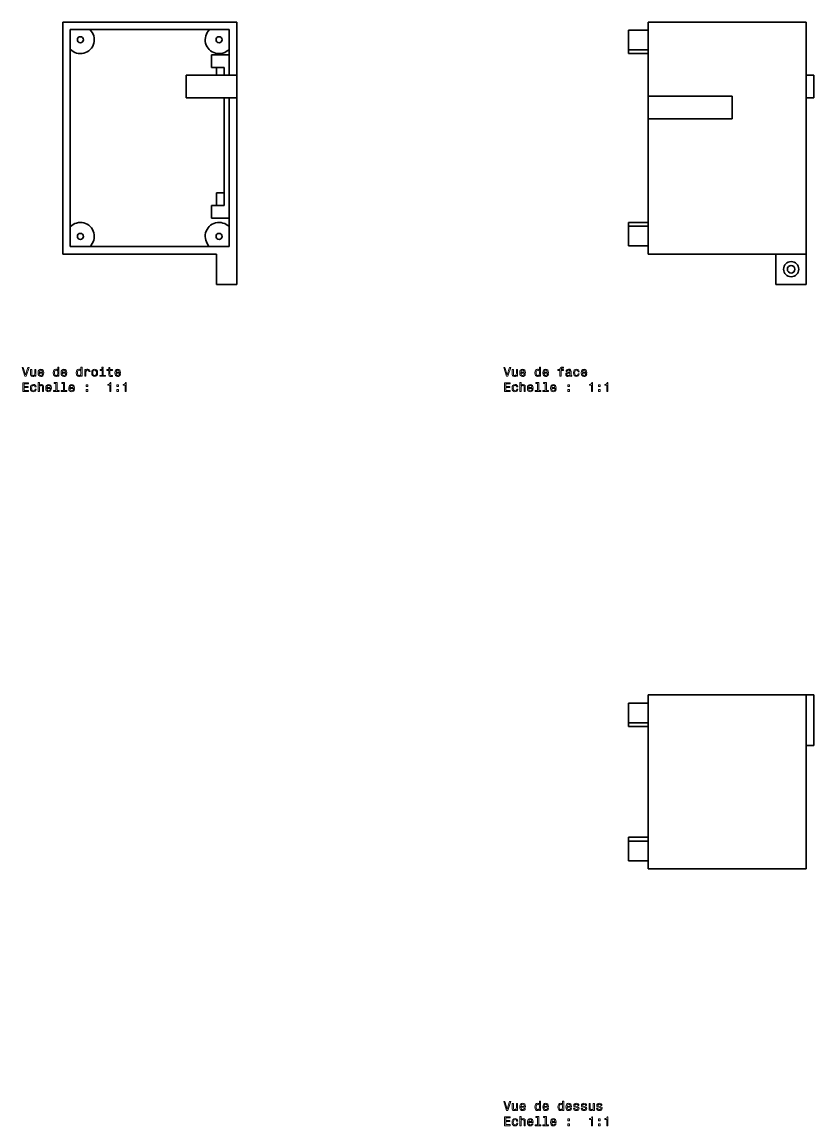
# Model space of a CAD drawing. Extents: x 181 to 1190, y 32 to 1116.
# Drawn here: x 181.1 to 494.4, y 31.8 to 468.6 of the extents above; entities that cross this region are included whole.
import ezdxf

# ---------------------------------------------------------------- set-up
doc = ezdxf.new("R2010")
doc.units = 0

msp = doc.modelspace()

# ---------------------------------------------------------------- linework, layer by layer
at = {"color": 7, "lineweight": 35}
for p, q in [((197.22, 468.64), (197.22, 376.84)), ((197.22, 468.64), (266.08, 468.64)), ((266.08, 447.64), (266.08, 468.64)), ((428.76, 468.64), (428.76, 439.38)), ((491.36, 468.64), (428.76, 468.64)), ((491.36, 468.64), (491.36, 376.84)), ((200.22, 465.64), (263.08, 465.64)), ((200.22, 465.64), (200.22, 379.84)), ((428.76, 430.29), (428.76, 450.64)), ((261.08, 396.04), (261.08, 438.64)), ((263.08, 438.64), (263.08, 379.84)), ((266.08, 376.84), (266.08, 438.64)), ((428.76, 439.38), (462.06, 439.38)), ((462.06, 430.29), (428.76, 430.29)), ((428.76, 430.29), (428.76, 376.84)), ((258.08, 376.84), (197.22, 376.84)), ((263.08, 379.84), (200.22, 379.84)), ((491.36, 376.84), (428.76, 376.84)), ((428.76, 133.55), (428.76, 202.41)), ((491.36, 202.41), (428.76, 202.41)), ((491.36, 133.55), (491.36, 202.41)), ((494.36, 202.41), (494.36, 182.41)), ((491.36, 133.55), (428.76, 133.55))]:
    msp.add_line(p, q, dxfattribs=at)
at = {"color": 7, "lineweight": 35, "ltscale": 0.45}
msp.add_line((263.08, 465.64), (263.08, 447.64), dxfattribs=at)
at = {"color": 7, "lineweight": 35, "ltscale": 0.1925}
for p, q in [((428.76, 465.39), (421.06, 465.39)), ((428.76, 457.61), (421.06, 457.61)), ((428.76, 456.14), (421.06, 456.14)), ((428.76, 389.34), (421.06, 389.34)), ((428.76, 387.86), (421.06, 387.86)), ((428.76, 380.09), (421.06, 380.09)), ((428.76, 199.16), (421.06, 199.16)), ((428.76, 191.38), (421.06, 191.38)), ((428.76, 189.91), (421.06, 189.91)), ((428.76, 146.05), (421.06, 146.05)), ((428.76, 144.57), (421.06, 144.57)), ((428.76, 136.8), (421.06, 136.8))]:
    msp.add_line(p, q, dxfattribs=at)
at = {"color": 7, "lineweight": 35, "ltscale": 0.194334}
for p, q in [((421.06, 465.39), (421.06, 457.61)), ((421.06, 387.86), (421.06, 380.09)), ((421.06, 191.38), (421.06, 199.16)), ((421.06, 136.8), (421.06, 144.57))]:
    msp.add_line(p, q, dxfattribs=at)
at = {"color": 7, "lineweight": 35, "ltscale": 0.174998}
for p, q in [((256.08, 455.64), (263.08, 455.64)), ((263.08, 391.04), (256.08, 391.04))]:
    msp.add_line(p, q, dxfattribs=at)
at = {"color": 7, "lineweight": 35, "ltscale": 0.125}
for p, q in [((256.08, 455.64), (256.08, 450.64)), ((428.76, 450.64), (428.76, 455.64)), ((256.08, 450.64), (261.08, 450.64)), ((258.08, 401.04), (258.08, 396.04)), ((256.08, 396.04), (256.08, 391.04)), ((256.08, 396.04), (261.08, 396.04))]:
    msp.add_line(p, q, dxfattribs=at)
at = {"color": 7, "lineweight": 35, "ltscale": 0.036916}
for p, q in [((421.06, 457.61), (421.06, 456.14)), ((421.06, 389.34), (421.06, 387.86)), ((421.06, 191.38), (421.06, 189.91)), ((421.06, 146.05), (421.06, 144.57))]:
    msp.add_line(p, q, dxfattribs=at)
at = {"color": 7, "lineweight": 35, "ltscale": 0.192502}
for p, q in [((428.76, 456.14), (421.06, 456.14)), ((428.76, 189.91), (421.06, 189.91))]:
    msp.add_line(p, q, dxfattribs=at)
at = {"color": 7, "lineweight": 35, "ltscale": 0.006211}
for p, q in [((428.76, 457.86), (428.76, 457.61)), ((428.76, 387.86), (428.76, 387.61)), ((428.76, 191.63), (428.76, 191.38)), ((428.76, 144.57), (428.76, 144.33))]:
    msp.add_line(p, q, dxfattribs=at)
at = {"color": 7, "lineweight": 35, "ltscale": 0.075}
for p, q in [((258.08, 447.64), (258.08, 450.64)), ((261.08, 447.64), (261.08, 450.64)), ((491.36, 447.64), (494.36, 447.64)), ((491.36, 438.64), (494.36, 438.64)), ((258.08, 401.04), (261.08, 401.04)), ((491.36, 202.41), (494.36, 202.41)), ((491.36, 182.41), (494.36, 182.41))]:
    msp.add_line(p, q, dxfattribs=at)
at = {"color": 7, "lineweight": 35, "ltscale": 0.5}
for p, q in [((266.08, 447.64), (246.08, 447.64)), ((246.08, 438.64), (266.08, 438.64))]:
    msp.add_line(p, q, dxfattribs=at)
at = {"color": 7, "lineweight": 35, "ltscale": 0.225}
for p, q in [((246.08, 438.64), (246.08, 447.64)), ((266.08, 447.64), (266.08, 438.64)), ((494.36, 438.64), (494.36, 447.64))]:
    msp.add_line(p, q, dxfattribs=at)
at = {"color": 7, "lineweight": 35, "ltscale": 0.227293}
msp.add_line((462.06, 439.38), (462.06, 430.29), dxfattribs=at)
at = {"color": 7, "lineweight": 35, "ltscale": 0.0425}
msp.add_line((428.76, 389.34), (428.76, 391.04), dxfattribs=at)
at = {"color": 7, "lineweight": 35, "ltscale": 0.3}
for p, q in [((258.08, 364.84), (258.08, 376.84)), ((266.08, 364.84), (266.08, 376.84)), ((479.36, 376.84), (479.36, 364.84)), ((491.36, 364.84), (491.36, 376.84)), ((491.36, 364.84), (479.36, 364.84))]:
    msp.add_line(p, q, dxfattribs=at)
at = {"color": 7, "lineweight": 35, "ltscale": 0.075001}
msp.add_line((428.76, 376.84), (428.76, 379.84), dxfattribs=at)
at = {"color": 7, "lineweight": 35, "ltscale": 0.2}
msp.add_line((266.08, 364.84), (258.08, 364.84), dxfattribs=at)
at = {"color": 7, "lineweight": 35, "ltscale": 0.472039}
msp.add_line((428.76, 164.93), (428.76, 146.05), dxfattribs=at)
at = {"color": 7, "lineweight": 35, "ltscale": 0.075002}
msp.add_line((428.76, 136.55), (428.76, 133.55), dxfattribs=at)
at = {"color": 7, "lineweight": 13}
for points in [[(183.41, 331.98), (182.53, 329), (181.63, 331.98), (181.15, 331.98), (182.28, 328.48), (182.78, 328.48), (183.89, 331.98)], [(195.3, 328.9), (195.3, 328.48), (195.74, 328.48), (195.74, 332.1), (195.3, 332.1), (195.3, 330.77), (194.96, 331.16), (194.76, 331.25), (194.52, 331.28), (194.09, 331.18), (193.76, 330.9), (193.54, 330.44), (193.46, 329.83), (193.54, 329.22), (193.76, 328.77), (194.09, 328.48), (194.52, 328.38), (194.76, 328.42), (194.97, 328.51)], [(204.4, 328.9), (204.4, 328.48), (204.85, 328.48), (204.85, 332.1), (204.41, 332.1), (204.41, 330.77), (204.07, 331.16), (203.86, 331.25), (203.63, 331.28), (203.2, 331.18), (202.87, 330.9), (202.65, 330.44), (202.57, 329.83), (202.65, 329.22), (202.87, 328.77), (203.2, 328.48), (203.63, 328.38), (203.86, 328.42), (204.08, 328.51)], [(213.22, 332.1), (212.75, 332.1), (212.75, 331.59), (213.22, 331.59)], [(373.94, 331.98), (373.07, 329), (372.16, 331.98), (371.68, 331.98), (372.81, 328.48), (373.32, 328.48), (374.42, 331.98)], [(385.83, 328.9), (385.83, 328.48), (386.27, 328.48), (386.27, 332.1), (385.83, 332.1), (385.83, 330.77), (385.5, 331.16), (385.29, 331.25), (385.05, 331.28), (384.62, 331.18), (384.29, 330.9), (384.07, 330.44), (384, 329.83), (384.07, 329.22), (384.29, 328.77), (384.62, 328.48), (385.05, 328.38), (385.29, 328.42), (385.5, 328.51)], [(393.89, 330.72), (393.89, 328.48), (394.33, 328.48), (394.33, 330.72), (395.34, 330.72), (395.34, 331.1), (394.33, 331.1), (394.33, 331.26), (394.37, 331.46), (394.48, 331.6), (394.68, 331.68), (394.96, 331.71), (395.34, 331.69), (395.34, 332.07), (394.86, 332.1), (394.43, 332.05), (394.13, 331.92), (393.94, 331.68), (393.89, 331.34), (393.89, 331.1), (393.08, 331.1), (393.08, 330.72)], [(186.61, 331.19), (186.17, 331.19), (186.17, 329.62), (186.12, 329.26), (185.97, 329), (185.74, 328.84), (185.45, 328.79), (185.21, 328.83), (185.06, 328.95), (184.97, 329.15), (184.95, 329.45), (184.95, 331.19), (184.51, 331.19), (184.51, 329.41), (184.52, 329.05), (184.62, 328.75), (184.91, 328.48), (185.38, 328.38), (185.63, 328.42), (185.85, 328.51), (186.04, 328.66), (186.19, 328.89), (186.19, 328.48), (186.61, 328.48)], [(187.95, 329.7), (189.72, 329.7), (189.73, 329.91), (189.65, 330.49), (189.43, 330.92), (189.07, 331.19), (188.6, 331.28), (188.14, 331.18), (187.79, 330.9), (187.56, 330.44), (187.48, 329.83), (187.56, 329.21), (187.79, 328.76), (188.13, 328.48), (188.59, 328.38), (188.98, 328.45), (189.3, 328.62), (189.54, 328.89), (189.68, 329.25), (189.24, 329.25), (189.15, 329.05), (189.02, 328.9), (188.64, 328.78), (188.36, 328.84), (188.14, 329.01), (188, 329.3), (187.95, 329.69)], [(187.95, 330.08), (188, 330.42), (188.14, 330.68), (188.35, 330.84), (188.62, 330.89), (188.89, 330.84), (189.09, 330.68), (189.22, 330.42), (189.26, 330.08)], [(194.59, 330.88), (194.89, 330.81), (195.11, 330.62), (195.24, 330.29), (195.29, 329.83), (195.24, 329.38), (195.11, 329.05), (194.89, 328.85), (194.59, 328.78), (194.32, 328.85), (194.11, 329.05), (193.96, 329.38), (193.92, 329.83), (193.96, 330.28), (194.11, 330.61), (194.32, 330.81)], [(197.06, 329.7), (198.83, 329.7), (198.84, 329.91), (198.76, 330.49), (198.53, 330.92), (198.18, 331.19), (197.71, 331.28), (197.25, 331.18), (196.9, 330.9), (196.67, 330.44), (196.59, 329.83), (196.67, 329.21), (196.89, 328.76), (197.24, 328.48), (197.7, 328.38), (198.09, 328.45), (198.41, 328.62), (198.65, 328.89), (198.79, 329.25), (198.35, 329.25), (198.26, 329.05), (198.12, 328.9), (197.75, 328.78), (197.46, 328.84), (197.25, 329.01), (197.11, 329.3), (197.06, 329.69)], [(197.06, 330.08), (197.11, 330.42), (197.25, 330.68), (197.45, 330.84), (197.73, 330.89), (197.99, 330.84), (198.2, 330.68), (198.33, 330.42), (198.37, 330.08)], [(203.7, 330.88), (204, 330.81), (204.22, 330.62), (204.35, 330.29), (204.4, 329.83), (204.35, 329.38), (204.22, 329.05), (204, 328.85), (203.7, 328.78), (203.43, 328.85), (203.21, 329.05), (203.07, 329.38), (203.03, 329.83), (203.07, 330.28), (203.21, 330.61), (203.43, 330.81)], [(205.94, 328.48), (206.39, 328.48), (206.39, 330.03), (206.43, 330.4), (206.57, 330.67), (206.79, 330.83), (207.09, 330.88), (207.31, 330.85), (207.47, 330.75), (207.58, 330.58), (207.61, 330.34), (208.06, 330.34), (208, 330.75), (207.83, 331.04), (207.56, 331.22), (207.18, 331.28), (206.92, 331.24), (206.7, 331.14), (206.5, 330.97), (206.35, 330.74), (206.35, 331.19), (205.94, 331.19)], [(208.68, 329.83), (208.76, 329.21), (208.99, 328.76), (209.36, 328.48), (209.86, 328.38), (210.34, 328.48), (210.71, 328.76), (210.94, 329.21), (211.03, 329.83), (210.94, 330.44), (210.71, 330.9), (210.34, 331.18), (209.86, 331.28), (209.36, 331.18), (208.99, 330.9), (208.76, 330.44)], [(209.13, 329.83), (209.18, 330.29), (209.32, 330.62), (209.55, 330.82), (209.86, 330.89), (210.16, 330.82), (210.38, 330.62), (210.53, 330.29), (210.58, 329.83), (210.53, 329.38), (210.38, 329.04), (210.16, 328.84), (209.86, 328.78), (209.55, 328.84), (209.32, 329.04), (209.18, 329.38)], [(213.2, 328.85), (213.2, 331.1), (212.06, 331.1), (212.06, 330.72), (212.76, 330.72), (212.76, 328.85), (211.85, 328.85), (211.85, 328.48), (214.12, 328.48), (214.12, 328.85)], [(215.48, 330.72), (215.48, 329.36), (215.51, 328.92), (215.65, 328.62), (215.93, 328.44), (216.41, 328.38), (216.94, 328.41), (216.94, 328.79), (216.55, 328.76), (216.2, 328.8), (216.02, 328.93), (215.94, 329.14), (215.92, 329.44), (215.92, 330.72), (216.94, 330.72), (216.94, 331.1), (215.92, 331.1), (215.92, 331.89), (215.48, 331.89), (215.48, 331.1), (214.71, 331.1), (214.71, 330.72)], [(218.31, 329.7), (220.08, 329.7), (220.09, 329.91), (220.01, 330.49), (219.79, 330.92), (219.43, 331.19), (218.96, 331.28), (218.5, 331.18), (218.15, 330.9), (217.92, 330.44), (217.84, 329.83), (217.92, 329.21), (218.15, 328.76), (218.49, 328.48), (218.95, 328.38), (219.34, 328.45), (219.66, 328.62), (219.9, 328.89), (220.04, 329.25), (219.6, 329.25), (219.51, 329.05), (219.38, 328.9), (219, 328.78), (218.72, 328.84), (218.5, 329.01), (218.36, 329.3), (218.31, 329.69)], [(218.31, 330.08), (218.36, 330.42), (218.5, 330.68), (218.71, 330.84), (218.98, 330.89), (219.25, 330.84), (219.45, 330.68), (219.58, 330.42), (219.62, 330.08)], [(377.15, 331.19), (376.7, 331.19), (376.7, 329.62), (376.65, 329.26), (376.5, 329), (376.28, 328.84), (375.98, 328.79), (375.74, 328.83), (375.59, 328.95), (375.51, 329.15), (375.49, 329.45), (375.49, 331.19), (375.04, 331.19), (375.04, 329.41), (375.06, 329.05), (375.15, 328.75), (375.45, 328.48), (375.91, 328.38), (376.17, 328.42), (376.38, 328.51), (376.57, 328.66), (376.72, 328.89), (376.72, 328.48), (377.15, 328.48)], [(378.48, 329.7), (380.26, 329.7), (380.26, 329.91), (380.18, 330.49), (379.96, 330.92), (379.61, 331.19), (379.14, 331.28), (378.68, 331.18), (378.33, 330.9), (378.1, 330.44), (378.02, 329.83), (378.09, 329.21), (378.32, 328.76), (378.67, 328.48), (379.12, 328.38), (379.52, 328.45), (379.84, 328.62), (380.08, 328.89), (380.21, 329.25), (379.77, 329.25), (379.68, 329.05), (379.55, 328.9), (379.18, 328.78), (378.89, 328.84), (378.67, 329.01), (378.53, 329.3), (378.48, 329.69)], [(378.48, 330.08), (378.54, 330.42), (378.67, 330.68), (378.88, 330.84), (379.15, 330.89), (379.42, 330.84), (379.63, 330.68), (379.75, 330.42), (379.8, 330.08)], [(385.13, 330.88), (385.42, 330.81), (385.64, 330.62), (385.77, 330.29), (385.82, 329.83), (385.77, 329.38), (385.64, 329.05), (385.42, 328.85), (385.13, 328.78), (384.85, 328.85), (384.64, 329.05), (384.5, 329.38), (384.45, 329.83), (384.5, 330.28), (384.64, 330.61), (384.85, 330.81)], [(387.59, 329.7), (389.37, 329.7), (389.37, 329.91), (389.29, 330.49), (389.07, 330.92), (388.71, 331.19), (388.25, 331.28), (387.79, 331.18), (387.43, 330.9), (387.21, 330.44), (387.13, 329.83), (387.2, 329.21), (387.43, 328.76), (387.78, 328.48), (388.23, 328.38), (388.62, 328.45), (388.95, 328.62), (389.18, 328.89), (389.32, 329.25), (388.88, 329.25), (388.79, 329.05), (388.66, 328.9), (388.29, 328.78), (388, 328.84), (387.78, 329.01), (387.64, 329.3), (387.59, 329.69)], [(387.59, 330.08), (387.65, 330.42), (387.78, 330.68), (387.99, 330.84), (388.26, 330.89), (388.53, 330.84), (388.73, 330.68), (388.86, 330.42), (388.91, 330.08)], [(397.92, 328.83), (397.92, 328.82), (397.94, 328.64), (398.02, 328.52), (398.34, 328.43), (398.58, 328.47), (398.58, 328.81), (398.48, 328.8), (398.34, 328.86), (398.31, 329.06), (398.31, 330.46), (398.25, 330.82), (398.07, 331.07), (397.77, 331.23), (397.33, 331.28), (396.91, 331.22), (396.6, 331.05), (396.4, 330.78), (396.33, 330.43), (396.33, 330.4), (396.73, 330.4), (396.77, 330.61), (396.88, 330.76), (397.06, 330.85), (397.32, 330.89), (397.57, 330.86), (397.74, 330.79), (397.85, 330.66), (397.88, 330.47), (397.86, 330.26), (397.78, 330.16), (397.58, 330.11), (397.2, 330.07), (396.77, 329.98), (396.46, 329.81), (396.28, 329.56), (396.22, 329.19), (396.27, 328.86), (396.43, 328.61), (396.68, 328.45), (397.03, 328.4), (397.5, 328.5)], [(397.87, 329.43), (397.81, 329.16), (397.65, 328.96), (397.4, 328.83), (397.11, 328.79), (396.91, 328.81), (396.78, 328.89), (396.69, 329.03), (396.67, 329.23), (396.69, 329.41), (396.77, 329.53), (397.09, 329.67), (397.5, 329.73), (397.87, 329.85)], [(401.07, 330.29), (401.51, 330.29), (401.42, 330.69), (401.2, 331.01), (400.86, 331.21), (400.42, 331.28), (399.94, 331.18), (399.57, 330.9), (399.34, 330.44), (399.26, 329.82), (399.34, 329.21), (399.56, 328.76), (399.92, 328.48), (400.41, 328.38), (400.84, 328.46), (401.18, 328.67), (401.41, 329), (401.51, 329.45), (401.09, 329.45), (401.01, 329.16), (400.87, 328.95), (400.67, 328.82), (400.42, 328.78), (400.12, 328.85), (399.9, 329.05), (399.76, 329.38), (399.71, 329.84), (399.76, 330.29), (399.9, 330.62), (400.13, 330.82), (400.42, 330.89), (400.69, 330.85), (400.88, 330.73), (401.01, 330.54)], [(402.77, 329.7), (404.55, 329.7), (404.55, 329.91), (404.47, 330.49), (404.25, 330.92), (403.89, 331.19), (403.43, 331.28), (402.97, 331.18), (402.61, 330.9), (402.39, 330.44), (402.31, 329.83), (402.38, 329.21), (402.61, 328.76), (402.96, 328.48), (403.41, 328.38), (403.8, 328.45), (404.13, 328.62), (404.36, 328.89), (404.5, 329.25), (404.06, 329.25), (403.97, 329.05), (403.84, 328.9), (403.47, 328.78), (403.18, 328.84), (402.96, 329.01), (402.82, 329.3), (402.77, 329.69)], [(402.77, 330.08), (402.83, 330.42), (402.96, 330.68), (403.17, 330.84), (403.44, 330.89), (403.71, 330.84), (403.91, 330.68), (404.04, 330.42), (404.09, 330.08)], [(181.47, 322.43), (183.69, 322.43), (183.69, 322.85), (181.94, 322.85), (181.94, 324.04), (183.5, 324.04), (183.5, 324.46), (181.94, 324.46), (181.94, 325.51), (183.65, 325.51), (183.65, 325.93), (181.47, 325.93)], [(186.25, 324.24), (186.69, 324.24), (186.6, 324.64), (186.38, 324.96), (186.04, 325.16), (185.6, 325.23), (185.12, 325.13), (184.75, 324.85), (184.52, 324.39), (184.44, 323.78), (184.51, 323.17), (184.74, 322.71), (185.1, 322.43), (185.59, 322.34), (186.02, 322.41), (186.36, 322.62), (186.59, 322.96), (186.69, 323.4), (186.27, 323.4), (186.19, 323.12), (186.05, 322.9), (185.85, 322.77), (185.6, 322.73), (185.29, 322.8), (185.07, 323), (184.94, 323.33), (184.89, 323.79), (184.94, 324.25), (185.08, 324.57), (185.3, 324.78), (185.6, 324.85), (185.86, 324.8), (186.06, 324.69), (186.19, 324.49)], [(187.56, 322.43), (188, 322.43), (188, 323.99), (188.05, 324.35), (188.19, 324.61), (188.42, 324.78), (188.72, 324.84), (188.97, 324.79), (189.12, 324.65), (189.19, 324.42), (189.22, 324.12), (189.22, 322.43), (189.66, 322.43), (189.66, 324.21), (189.64, 324.57), (189.55, 324.87), (189.25, 325.14), (188.79, 325.23), (188.54, 325.2), (188.32, 325.1), (188.14, 324.95), (188, 324.75), (188, 326.05), (187.56, 326.05)], [(190.98, 323.66), (192.76, 323.66), (192.76, 323.86), (192.68, 324.44), (192.46, 324.88), (192.11, 325.14), (191.64, 325.23), (191.18, 325.13), (190.83, 324.85), (190.6, 324.39), (190.52, 323.79), (190.6, 323.17), (190.82, 322.71), (191.17, 322.43), (191.62, 322.34), (192.02, 322.4), (192.34, 322.57), (192.58, 322.84), (192.71, 323.21), (192.27, 323.21), (192.18, 323.01), (192.05, 322.85), (191.68, 322.73), (191.39, 322.79), (191.18, 322.97), (191.03, 323.25), (190.98, 323.64)], [(190.98, 324.03), (191.04, 324.38), (191.18, 324.63), (191.38, 324.79), (191.65, 324.85), (191.92, 324.79), (192.13, 324.63), (192.25, 324.38), (192.3, 324.03)], [(194.51, 325.68), (194.51, 322.8), (193.6, 322.8), (193.6, 322.43), (195.87, 322.43), (195.87, 322.8), (194.96, 322.8), (194.96, 326.05), (193.82, 326.05), (193.82, 325.68)], [(197.55, 325.68), (197.55, 322.8), (196.64, 322.8), (196.64, 322.43), (198.9, 322.43), (198.9, 322.8), (197.99, 322.8), (197.99, 326.05), (196.85, 326.05), (196.85, 325.68)], [(200.09, 323.66), (201.87, 323.66), (201.87, 323.86), (201.79, 324.44), (201.57, 324.88), (201.22, 325.14), (200.75, 325.23), (200.29, 325.13), (199.94, 324.85), (199.71, 324.39), (199.63, 323.79), (199.7, 323.17), (199.93, 322.71), (200.28, 322.43), (200.73, 322.34), (201.13, 322.4), (201.45, 322.57), (201.69, 322.84), (201.82, 323.21), (201.38, 323.21), (201.29, 323.01), (201.16, 322.85), (200.79, 322.73), (200.5, 322.79), (200.28, 322.97), (200.14, 323.25), (200.09, 323.64)], [(200.09, 324.03), (200.15, 324.38), (200.28, 324.63), (200.49, 324.79), (200.76, 324.85), (201.03, 324.79), (201.24, 324.63), (201.36, 324.38), (201.41, 324.03)], [(206.47, 324.39), (207.17, 324.39), (207.17, 325.14), (206.47, 325.14)], [(215.84, 322.43), (216.3, 322.43), (216.3, 325.96), (215.95, 325.96), (215.86, 325.65), (215.68, 325.44), (215.4, 325.32), (215.02, 325.28), (215.02, 324.92), (215.84, 324.92)], [(218.62, 324.39), (219.31, 324.39), (219.31, 325.14), (218.62, 325.14)], [(221.91, 322.43), (222.37, 322.43), (222.37, 325.96), (222.02, 325.96), (221.93, 325.65), (221.75, 325.44), (221.47, 325.32), (221.09, 325.28), (221.09, 324.92), (221.91, 324.92)], [(372.01, 322.43), (374.23, 322.43), (374.23, 322.85), (372.47, 322.85), (372.47, 324.04), (374.03, 324.04), (374.03, 324.46), (372.47, 324.46), (372.47, 325.51), (374.18, 325.51), (374.18, 325.93), (372.01, 325.93)], [(376.78, 324.24), (377.22, 324.24), (377.13, 324.64), (376.91, 324.96), (376.58, 325.16), (376.14, 325.23), (375.65, 325.13), (375.28, 324.85), (375.05, 324.39), (374.97, 323.78), (375.05, 323.17), (375.27, 322.71), (375.63, 322.43), (376.12, 322.34), (376.56, 322.41), (376.89, 322.62), (377.13, 322.96), (377.23, 323.4), (376.8, 323.4), (376.73, 323.12), (376.59, 322.9), (376.38, 322.77), (376.14, 322.73), (375.83, 322.8), (375.61, 323), (375.47, 323.33), (375.43, 323.79), (375.47, 324.25), (375.61, 324.57), (375.84, 324.78), (376.14, 324.85), (376.4, 324.8), (376.6, 324.69), (376.73, 324.49)], [(378.09, 322.43), (378.54, 322.43), (378.54, 323.99), (378.58, 324.35), (378.73, 324.61), (378.96, 324.78), (379.26, 324.84), (379.5, 324.79), (379.65, 324.65), (379.73, 324.42), (379.75, 324.12), (379.75, 322.43), (380.2, 322.43), (380.2, 324.21), (380.18, 324.57), (380.09, 324.87), (379.79, 325.14), (379.32, 325.23), (379.07, 325.2), (378.86, 325.1), (378.67, 324.95), (378.54, 324.75), (378.54, 326.05), (378.09, 326.05)], [(381.52, 323.66), (383.29, 323.66), (383.3, 323.86), (383.22, 324.44), (383, 324.88), (382.64, 325.14), (382.17, 325.23), (381.71, 325.13), (381.36, 324.85), (381.13, 324.39), (381.05, 323.79), (381.13, 323.17), (381.36, 322.71), (381.7, 322.43), (382.16, 322.34), (382.55, 322.4), (382.87, 322.57), (383.11, 322.84), (383.25, 323.21), (382.81, 323.21), (382.72, 323.01), (382.59, 322.85), (382.21, 322.73), (381.93, 322.79), (381.71, 322.97), (381.57, 323.25), (381.52, 323.64)], [(381.52, 324.03), (381.57, 324.38), (381.71, 324.63), (381.92, 324.79), (382.19, 324.85), (382.46, 324.79), (382.66, 324.63), (382.79, 324.38), (382.83, 324.03)], [(385.05, 325.68), (385.05, 322.8), (384.14, 322.8), (384.14, 322.43), (386.4, 322.43), (386.4, 322.8), (385.49, 322.8), (385.49, 326.05), (384.35, 326.05), (384.35, 325.68)], [(388.08, 325.68), (388.08, 322.8), (387.17, 322.8), (387.17, 322.43), (389.44, 322.43), (389.44, 322.8), (388.53, 322.8), (388.53, 326.05), (387.39, 326.05), (387.39, 325.68)], [(390.63, 323.66), (392.4, 323.66), (392.41, 323.86), (392.33, 324.44), (392.1, 324.88), (391.75, 325.14), (391.28, 325.23), (390.82, 325.13), (390.47, 324.85), (390.24, 324.39), (390.16, 323.79), (390.24, 323.17), (390.46, 322.71), (390.81, 322.43), (391.27, 322.34), (391.66, 322.4), (391.98, 322.57), (392.22, 322.84), (392.36, 323.21), (391.92, 323.21), (391.83, 323.01), (391.7, 322.85), (391.32, 322.73), (391.03, 322.79), (390.82, 322.97), (390.68, 323.25), (390.63, 323.64)], [(390.63, 324.03), (390.68, 324.38), (390.82, 324.63), (391.02, 324.79), (391.3, 324.85), (391.56, 324.79), (391.77, 324.63), (391.9, 324.38), (391.94, 324.03)], [(397.01, 324.39), (397.7, 324.39), (397.7, 325.14), (397.01, 325.14)], [(406.37, 322.43), (406.83, 322.43), (406.83, 325.96), (406.49, 325.96), (406.4, 325.65), (406.21, 325.44), (405.94, 325.32), (405.55, 325.28), (405.55, 324.92), (406.37, 324.92)], [(409.15, 324.39), (409.85, 324.39), (409.85, 325.14), (409.15, 325.14)], [(412.44, 322.43), (412.9, 322.43), (412.9, 325.96), (412.56, 325.96), (412.47, 325.65), (412.29, 325.44), (412.01, 325.32), (411.63, 325.28), (411.63, 324.92), (412.44, 324.92)], [(206.47, 322.43), (207.17, 322.43), (207.17, 323.18), (206.47, 323.18)], [(218.62, 322.43), (219.31, 322.43), (219.31, 323.18), (218.62, 323.18)], [(397.01, 322.43), (397.7, 322.43), (397.7, 323.18), (397.01, 323.18)], [(409.15, 322.43), (409.85, 322.43), (409.85, 323.18), (409.15, 323.18)], [(373.94, 41.49), (373.07, 38.51), (372.16, 41.49), (371.68, 41.49), (372.81, 37.98), (373.32, 37.98), (374.42, 41.49)], [(377.15, 40.69), (376.7, 40.69), (376.7, 39.13), (376.65, 38.76), (376.5, 38.5), (376.28, 38.34), (375.98, 38.29), (375.74, 38.33), (375.59, 38.45), (375.51, 38.66), (375.49, 38.95), (375.49, 40.69), (375.04, 40.69), (375.04, 38.91), (375.06, 38.55), (375.15, 38.25), (375.45, 37.98), (375.91, 37.89), (376.17, 37.92), (376.38, 38.01), (376.57, 38.17), (376.72, 38.39), (376.72, 37.98), (377.15, 37.98)], [(378.48, 39.21), (380.26, 39.21), (380.26, 39.41), (380.18, 39.99), (379.96, 40.43), (379.61, 40.69), (379.14, 40.79), (378.68, 40.68), (378.33, 40.4), (378.1, 39.94), (378.02, 39.34), (378.09, 38.72), (378.32, 38.26), (378.67, 37.98), (379.12, 37.89), (379.52, 37.95), (379.84, 38.12), (380.08, 38.39), (380.21, 38.76), (379.77, 38.76), (379.68, 38.56), (379.55, 38.4), (379.18, 38.28), (378.89, 38.34), (378.67, 38.52), (378.53, 38.8), (378.48, 39.19)], [(378.48, 39.58), (378.54, 39.93), (378.67, 40.18), (378.88, 40.34), (379.15, 40.4), (379.42, 40.34), (379.63, 40.18), (379.75, 39.93), (379.8, 39.58)], [(385.83, 38.4), (385.83, 37.98), (386.27, 37.98), (386.27, 41.6), (385.83, 41.6), (385.83, 40.28), (385.5, 40.66), (385.29, 40.75), (385.05, 40.79), (384.62, 40.68), (384.29, 40.4), (384.07, 39.95), (384, 39.34), (384.07, 38.73), (384.29, 38.27), (384.62, 37.98), (385.05, 37.89), (385.29, 37.92), (385.5, 38.01)], [(385.13, 40.39), (385.42, 40.32), (385.64, 40.12), (385.77, 39.79), (385.82, 39.34), (385.77, 38.88), (385.64, 38.55), (385.42, 38.35), (385.13, 38.28), (384.85, 38.35), (384.64, 38.55), (384.5, 38.88), (384.45, 39.34), (384.5, 39.79), (384.64, 40.11), (384.85, 40.32)], [(387.59, 39.21), (389.37, 39.21), (389.37, 39.41), (389.29, 39.99), (389.07, 40.43), (388.71, 40.69), (388.25, 40.79), (387.79, 40.68), (387.43, 40.4), (387.21, 39.94), (387.13, 39.34), (387.2, 38.72), (387.43, 38.26), (387.78, 37.98), (388.23, 37.89), (388.62, 37.95), (388.95, 38.12), (389.18, 38.39), (389.32, 38.76), (388.88, 38.76), (388.79, 38.56), (388.66, 38.4), (388.29, 38.28), (388, 38.34), (387.78, 38.52), (387.64, 38.8), (387.59, 39.19)], [(387.59, 39.58), (387.65, 39.93), (387.78, 40.18), (387.99, 40.34), (388.26, 40.4), (388.53, 40.34), (388.73, 40.18), (388.86, 39.93), (388.91, 39.58)], [(394.94, 38.4), (394.94, 37.98), (395.38, 37.98), (395.38, 41.6), (394.94, 41.6), (394.94, 40.28), (394.61, 40.66), (394.4, 40.75), (394.16, 40.79), (393.73, 40.68), (393.4, 40.4), (393.18, 39.95), (393.11, 39.34), (393.18, 38.73), (393.4, 38.27), (393.73, 37.98), (394.16, 37.89), (394.4, 37.92), (394.61, 38.01)], [(394.24, 40.39), (394.53, 40.32), (394.75, 40.12), (394.88, 39.79), (394.93, 39.34), (394.88, 38.88), (394.75, 38.55), (394.53, 38.35), (394.24, 38.28), (393.96, 38.35), (393.75, 38.55), (393.61, 38.88), (393.56, 39.34), (393.61, 39.79), (393.75, 40.11), (393.96, 40.32)], [(396.7, 39.21), (398.47, 39.21), (398.48, 39.41), (398.4, 39.99), (398.18, 40.43), (397.82, 40.69), (397.35, 40.79), (396.89, 40.68), (396.54, 40.4), (396.31, 39.94), (396.23, 39.34), (396.31, 38.72), (396.54, 38.26), (396.88, 37.98), (397.34, 37.89), (397.73, 37.95), (398.05, 38.12), (398.29, 38.39), (398.43, 38.76), (397.99, 38.76), (397.9, 38.56), (397.77, 38.4), (397.39, 38.28), (397.11, 38.34), (396.89, 38.52), (396.75, 38.8), (396.7, 39.19)], [(396.7, 39.58), (396.75, 39.93), (396.89, 40.18), (397.1, 40.34), (397.37, 40.4), (397.64, 40.34), (397.84, 40.18), (397.97, 39.93), (398.01, 39.58)], [(400.67, 39.56), (400.24, 39.66), (399.93, 39.78), (399.82, 40.01), (399.85, 40.18), (399.96, 40.3), (400.13, 40.38), (400.37, 40.41), (400.61, 40.38), (400.8, 40.29), (400.92, 40.15), (400.97, 39.97), (401.4, 39.97), (401.4, 39.98), (401.33, 40.31), (401.12, 40.56), (400.8, 40.72), (400.37, 40.79), (399.95, 40.72), (399.63, 40.56), (399.44, 40.31), (399.38, 40), (399.42, 39.7), (399.56, 39.48), (399.79, 39.33), (400.13, 39.23), (400.63, 39.11), (400.93, 38.98), (401.01, 38.88), (401.04, 38.73), (400.99, 38.54), (400.87, 38.4), (400.68, 38.31), (400.41, 38.28), (400.14, 38.31), (399.94, 38.41), (399.8, 38.59), (399.74, 38.82), (399.32, 38.82), (399.39, 38.42), (399.59, 38.13), (399.92, 37.95), (400.37, 37.89), (400.85, 37.95), (401.2, 38.13), (401.41, 38.41), (401.48, 38.78), (401.43, 39.1), (401.27, 39.31), (401.01, 39.45)], [(403.71, 39.56), (403.28, 39.66), (402.96, 39.78), (402.86, 40.01), (402.89, 40.18), (402.99, 40.3), (403.16, 40.38), (403.41, 40.41), (403.65, 40.38), (403.83, 40.29), (403.96, 40.15), (404.01, 39.97), (404.44, 39.97), (404.44, 39.98), (404.36, 40.31), (404.16, 40.56), (403.83, 40.72), (403.41, 40.79), (402.98, 40.72), (402.67, 40.56), (402.47, 40.31), (402.41, 40), (402.46, 39.7), (402.6, 39.48), (402.83, 39.33), (403.17, 39.23), (403.66, 39.11), (403.97, 38.98), (404.05, 38.88), (404.08, 38.73), (404.03, 38.54), (403.91, 38.4), (403.71, 38.31), (403.45, 38.28), (403.17, 38.31), (402.97, 38.41), (402.84, 38.59), (402.78, 38.82), (402.35, 38.82), (402.42, 38.42), (402.63, 38.13), (402.96, 37.95), (403.41, 37.89), (403.88, 37.95), (404.23, 38.13), (404.44, 38.41), (404.52, 38.78), (404.46, 39.1), (404.31, 39.31), (404.05, 39.45)], [(407.51, 40.69), (407.06, 40.69), (407.06, 39.13), (407.01, 38.76), (406.87, 38.5), (406.64, 38.34), (406.34, 38.29), (406.1, 38.33), (405.95, 38.45), (405.87, 38.66), (405.85, 38.95), (405.85, 40.69), (405.4, 40.69), (405.4, 38.91), (405.42, 38.55), (405.51, 38.25), (405.81, 37.98), (406.28, 37.89), (406.53, 37.92), (406.74, 38.01), (406.93, 38.17), (407.08, 38.39), (407.08, 37.98), (407.51, 37.98)], [(409.78, 39.56), (409.35, 39.66), (409.03, 39.78), (408.93, 40.01), (408.96, 40.18), (409.06, 40.3), (409.24, 40.38), (409.48, 40.41), (409.72, 40.38), (409.91, 40.29), (410.03, 40.15), (410.08, 39.97), (410.51, 39.97), (410.51, 39.98), (410.44, 40.31), (410.23, 40.56), (409.91, 40.72), (409.48, 40.79), (409.05, 40.72), (408.74, 40.56), (408.54, 40.31), (408.48, 40), (408.53, 39.7), (408.67, 39.48), (408.9, 39.33), (409.24, 39.23), (409.73, 39.11), (410.04, 38.98), (410.12, 38.88), (410.15, 38.73), (410.1, 38.54), (409.98, 38.4), (409.79, 38.31), (409.52, 38.28), (409.25, 38.31), (409.04, 38.41), (408.91, 38.59), (408.85, 38.82), (408.42, 38.82), (408.49, 38.42), (408.7, 38.13), (409.03, 37.95), (409.48, 37.89), (409.96, 37.95), (410.3, 38.13), (410.52, 38.41), (410.59, 38.78), (410.54, 39.1), (410.38, 39.31), (410.12, 39.45)], [(372.01, 31.93), (374.23, 31.93), (374.23, 32.36), (372.47, 32.36), (372.47, 33.54), (374.03, 33.54), (374.03, 33.96), (372.47, 33.96), (372.47, 35.01), (374.18, 35.01), (374.18, 35.43), (372.01, 35.43)], [(378.09, 31.93), (378.54, 31.93), (378.54, 33.5), (378.58, 33.86), (378.73, 34.12), (378.96, 34.28), (379.26, 34.34), (379.5, 34.29), (379.65, 34.15), (379.73, 33.93), (379.75, 33.62), (379.75, 31.93), (380.2, 31.93), (380.2, 33.71), (380.18, 34.07), (380.09, 34.37), (379.79, 34.64), (379.32, 34.74), (379.07, 34.7), (378.86, 34.61), (378.67, 34.46), (378.54, 34.25), (378.54, 35.56), (378.09, 35.56)], [(385.05, 35.18), (385.05, 32.31), (384.14, 32.31), (384.14, 31.93), (386.4, 31.93), (386.4, 32.31), (385.49, 32.31), (385.49, 35.56), (384.35, 35.56), (384.35, 35.18)], [(388.08, 35.18), (388.08, 32.31), (387.17, 32.31), (387.17, 31.93), (389.44, 31.93), (389.44, 32.31), (388.53, 32.31), (388.53, 35.56), (387.39, 35.56), (387.39, 35.18)], [(406.37, 31.93), (406.83, 31.93), (406.83, 35.46), (406.49, 35.46), (406.4, 35.15), (406.21, 34.94), (405.94, 34.82), (405.55, 34.78), (405.55, 34.43), (406.37, 34.43)], [(412.44, 31.93), (412.9, 31.93), (412.9, 35.46), (412.56, 35.46), (412.47, 35.15), (412.29, 34.94), (412.01, 34.82), (411.63, 34.78), (411.63, 34.43), (412.44, 34.43)], [(376.78, 33.74), (377.22, 33.74), (377.13, 34.15), (376.91, 34.47), (376.58, 34.66), (376.14, 34.74), (375.65, 34.64), (375.28, 34.35), (375.05, 33.9), (374.97, 33.28), (375.05, 32.67), (375.27, 32.22), (375.63, 31.93), (376.12, 31.84), (376.56, 31.91), (376.89, 32.13), (377.13, 32.46), (377.23, 32.9), (376.8, 32.9), (376.73, 32.62), (376.59, 32.41), (376.38, 32.28), (376.14, 32.24), (375.83, 32.3), (375.61, 32.5), (375.47, 32.83), (375.43, 33.3), (375.47, 33.75), (375.61, 34.08), (375.84, 34.28), (376.14, 34.35), (376.4, 34.3), (376.6, 34.19), (376.73, 34)], [(381.52, 33.16), (383.29, 33.16), (383.3, 33.37), (383.22, 33.95), (383, 34.38), (382.64, 34.64), (382.17, 34.74), (381.71, 34.64), (381.36, 34.35), (381.13, 33.9), (381.05, 33.29), (381.13, 32.67), (381.36, 32.22), (381.7, 31.93), (382.16, 31.84), (382.55, 31.9), (382.87, 32.08), (383.11, 32.35), (383.25, 32.71), (382.81, 32.71), (382.72, 32.51), (382.59, 32.36), (382.21, 32.24), (381.93, 32.29), (381.71, 32.47), (381.57, 32.76), (381.52, 33.14)], [(381.52, 33.53), (381.57, 33.88), (381.71, 34.14), (381.92, 34.29), (382.19, 34.35), (382.46, 34.29), (382.66, 34.14), (382.79, 33.88), (382.83, 33.53)], [(390.63, 33.16), (392.4, 33.16), (392.41, 33.37), (392.33, 33.95), (392.1, 34.38), (391.75, 34.64), (391.28, 34.74), (390.82, 34.64), (390.47, 34.35), (390.24, 33.9), (390.16, 33.29), (390.24, 32.67), (390.46, 32.22), (390.81, 31.93), (391.27, 31.84), (391.66, 31.9), (391.98, 32.08), (392.22, 32.35), (392.36, 32.71), (391.92, 32.71), (391.83, 32.51), (391.7, 32.36), (391.32, 32.24), (391.03, 32.29), (390.82, 32.47), (390.68, 32.76), (390.63, 33.14)], [(390.63, 33.53), (390.68, 33.88), (390.82, 34.14), (391.02, 34.29), (391.3, 34.35), (391.56, 34.29), (391.77, 34.14), (391.9, 33.88), (391.94, 33.53)], [(397.01, 33.89), (397.7, 33.89), (397.7, 34.64), (397.01, 34.64)], [(397.01, 31.93), (397.7, 31.93), (397.7, 32.69), (397.01, 32.69)], [(409.15, 33.89), (409.85, 33.89), (409.85, 34.64), (409.15, 34.64)], [(409.15, 31.93), (409.85, 31.93), (409.85, 32.69), (409.15, 32.69)]]:
    msp.add_lwpolyline(points, close=True, dxfattribs=at)
at = {"color": 7, "lineweight": 35}
for centre, radius in [((204.22, 461.64), 1.2), ((259.08, 461.64), 1.2), ((204.22, 383.84), 1.2), ((259.08, 383.84), 1.2), ((485.36, 370.84), 3), ((485.36, 370.84), 1.5)]:
    msp.add_circle(centre, radius, dxfattribs=at)
for centre, start, end in [((204.22, 461.64), 223.3418, 46.6582), ((259.08, 461.64), 133.3418, 316.6582), ((204.22, 383.84), 313.3418, 136.6582), ((259.08, 383.84), 43.3418, 226.6582)]:
    msp.add_arc(centre, 5.5, start, end, dxfattribs=at)

doc.saveas('drawing.dxf')
